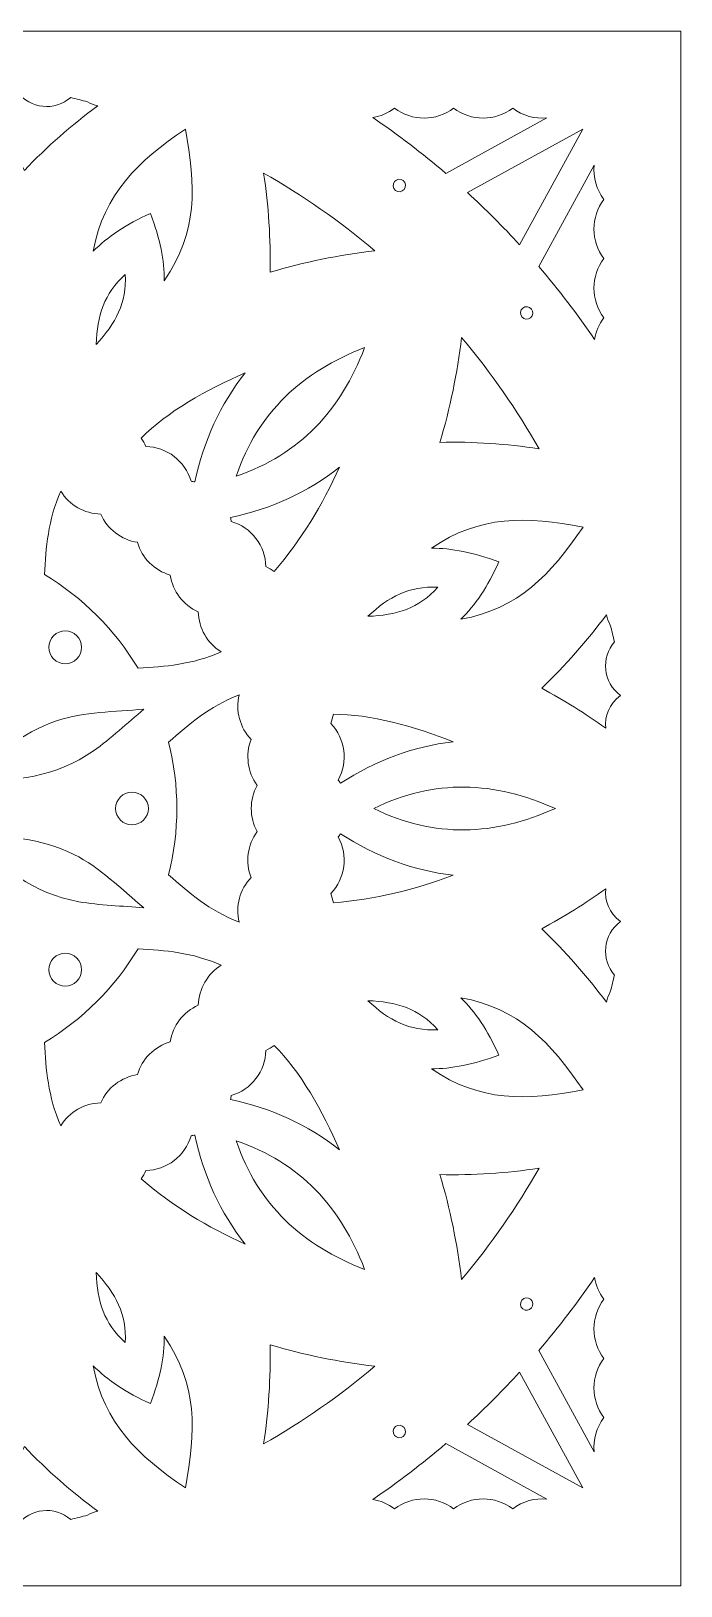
# Model space of a CAD drawing. Header units: millimetres. Extents: x -329 to 329, y -329 to 329.
# Drawn here: x -210.8 to -125.8, y -101.6 to 101.6 of the extents above; entities that cross this region are included whole.
import ezdxf

# ---------------------------------------------------------------- set-up
doc = ezdxf.new("R2010")
doc.units = ezdxf.units.MM
doc.header["$MEASUREMENT"] = 0
doc.layers.add('layer 1', color=7, linetype='Continuous')

msp = doc.modelspace()

# ---------------------------------------------------------------- linework, layer by layer
at = {"layer": 'layer 1', "color": 250, "lineweight": 9}
for points, knots in [([(-125.7564, 101.6), (-125.7564, 101.6), (-328.9564, 101.6), (-328.9564, 101.6), (-328.9564, 101.6), (-328.9564, 101.6), (-328.9564, -101.6), (-328.9564, -101.6), (-328.9564, -101.6), (-328.9564, -101.6), (-125.7564, -101.6), (-125.7564, -101.6), (-125.7564, -101.6), (-125.7564, -101.6), (-125.7564, 101.6), (-125.7564, 101.6)], [0, 0, 0, 0, 0.2, 0.2, 0.2, 0.2, 0.4, 0.4, 0.4, 0.4, 0.6, 0.6, 0.6, 0.6, 1, 1, 1, 1]), ([(-211.6391, 83.3863), (-213.1985, 86.295), (-214.9513, 89.0867), (-216.8602, 91.769), (-216.8602, 91.769), (-215.3082, 91.6165), (-213.674, 92.1976), (-212.5747, 93.707), (-212.5747, 93.707), (-210.886, 91.3883), (-207.6309, 91.1217), (-205.582, 92.9073), (-205.582, 92.9073), (-204.8438, 92.735), (-204.1089, 92.554), (-203.3774, 92.3647), (-203.3774, 92.3647), (-202.9527, 92.1185), (-202.5015, 91.9487), (-202.0401, 91.85), (-202.0401, 91.85), (-205.4662, 89.3041), (-208.6835, 86.4933), (-211.6391, 83.3863)], [0, 0, 0, 0, 0.14285714, 0.14285714, 0.14285714, 0.14285714, 0.28571429, 0.28571429, 0.28571429, 0.28571429, 0.42857143, 0.42857143, 0.42857143, 0.42857143, 0.57142857, 0.57142857, 0.57142857, 0.57142857, 0.71428571, 0.71428571, 0.71428571, 0.71428571, 1, 1, 1, 1]), ([(-156.5145, 83.0036), (-159.5913, 85.6356), (-162.7798, 88.0684), (-166.0632, 90.3025), (-166.0632, 90.3025), (-165.0444, 90.4653), (-164.0592, 90.8766), (-163.2098, 91.5363), (-163.2098, 91.5363), (-160.9547, 89.7845), (-157.741, 89.7843), (-155.4858, 91.5361), (-155.4858, 91.5361), (-153.2307, 89.7844), (-150.0171, 89.7846), (-147.7617, 91.5361), (-147.7617, 91.5361), (-146.463, 90.5273), (-144.8462, 90.0995), (-143.2777, 90.2526), (-143.2777, 90.2526), (-143.2777, 90.2526), (-156.5145, 83.0036), (-156.5145, 83.0036)], [0, 0, 0, 0, 0.14285714, 0.14285714, 0.14285714, 0.14285714, 0.28571429, 0.28571429, 0.28571429, 0.28571429, 0.42857143, 0.42857143, 0.42857143, 0.42857143, 0.57142857, 0.57142857, 0.57142857, 0.57142857, 0.71428571, 0.71428571, 0.71428571, 0.71428571, 1, 1, 1, 1]), ([(-202.6317, 72.8271), (-201.2343, 80.3831), (-196.8267, 84.5443), (-190.5762, 88.7961), (-190.5762, 88.7961), (-189.1631, 81.3708), (-188.9888, 75.3102), (-193.3431, 68.9801), (-193.3431, 68.9801), (-193.3221, 71.5854), (-193.8908, 74.4798), (-195.1382, 77.7814), (-195.1382, 77.7814), (-198.3552, 76.3287), (-200.8042, 74.684), (-202.6317, 72.8271)], [0, 0, 0, 0, 0.2, 0.2, 0.2, 0.2, 0.4, 0.4, 0.4, 0.4, 0.6, 0.6, 0.6, 0.6, 1, 1, 1, 1]), ([(-146.8582, 73.6714), (-149.0259, 76.0366), (-151.3203, 78.331), (-153.6855, 80.4986), (-153.6855, 80.4986), (-153.6855, 80.4986), (-138.5928, 88.7639), (-138.5928, 88.7639), (-138.5928, 88.7639), (-138.5928, 88.7639), (-146.8582, 73.6714), (-146.8582, 73.6714)], [0, 0, 0, 0, 0.25, 0.25, 0.25, 0.25, 0.5, 0.5, 0.5, 0.5, 1, 1, 1, 1]), ([(-137.0543, 61.2936), (-139.2884, 64.577), (-141.7213, 67.7656), (-144.3532, 70.8424), (-144.3532, 70.8424), (-144.3532, 70.8424), (-137.1042, 84.0791), (-137.1042, 84.0791), (-137.1042, 84.0791), (-137.2574, 82.5107), (-136.8296, 80.8939), (-135.8207, 79.5951), (-135.8207, 79.5951), (-137.5724, 77.3399), (-137.5724, 74.1262), (-135.8207, 71.871), (-135.8207, 71.871), (-137.5725, 69.6159), (-137.5723, 66.4021), (-135.8206, 64.147), (-135.8206, 64.147), (-136.4803, 63.2976), (-136.8915, 62.3124), (-137.0543, 61.2936)], [0, 0, 0, 0, 0.14285714, 0.14285714, 0.14285714, 0.14285714, 0.28571429, 0.28571429, 0.28571429, 0.28571429, 0.42857143, 0.42857143, 0.42857143, 0.42857143, 0.57142857, 0.57142857, 0.57142857, 0.57142857, 0.71428571, 0.71428571, 0.71428571, 0.71428571, 1, 1, 1, 1]), ([(-179.5078, 70.0771), (-179.3993, 74.4287), (-179.697, 78.7551), (-180.3389, 83.0407), (-180.3389, 83.0407), (-175.2636, 80.1633), (-170.3961, 76.7835), (-165.8085, 72.9018), (-165.8085, 72.9018), (-170.4434, 72.3407), (-175.03, 71.4294), (-179.5078, 70.0771)], [0, 0, 0, 0, 0.25, 0.25, 0.25, 0.25, 0.5, 0.5, 0.5, 0.5, 1, 1, 1, 1]), ([(-163.2269, 81.9281), (-162.9476, 82.2792), (-162.4359, 82.3375), (-162.0849, 82.0583), (-162.0849, 82.0583), (-161.7338, 81.7791), (-161.6755, 81.2673), (-161.9546, 80.9163), (-161.9546, 80.9163), (-162.2339, 80.565), (-162.7457, 80.5067), (-163.0967, 80.786), (-163.0967, 80.786), (-163.4479, 81.0653), (-163.5062, 81.577), (-163.2269, 81.9281)], [0, 0, 0, 0, 0.2, 0.2, 0.2, 0.2, 0.4, 0.4, 0.4, 0.4, 0.6, 0.6, 0.6, 0.6, 1, 1, 1, 1]), ([(-202.2355, 60.648), (-202.1074, 64.3921), (-201.2168, 67.2994), (-198.4418, 69.8064), (-198.4418, 69.8064), (-198.2525, 66.072), (-199.6788, 63.3855), (-202.2355, 60.648)], [0, 0, 0, 0, 0.33333333, 0.33333333, 0.33333333, 0.33333333, 1, 1, 1, 1]), ([(-146.4407, 65.4022), (-146.0896, 65.6814), (-145.5778, 65.623), (-145.2986, 65.2721), (-145.2986, 65.2721), (-145.0194, 64.921), (-145.0778, 64.4091), (-145.4287, 64.1299), (-145.4287, 64.1299), (-145.7798, 63.8507), (-146.2917, 63.909), (-146.5709, 64.2601), (-146.5709, 64.2601), (-146.8501, 64.6112), (-146.7917, 65.123), (-146.4407, 65.4022)], [0, 0, 0, 0, 0.2, 0.2, 0.2, 0.2, 0.4, 0.4, 0.4, 0.4, 0.6, 0.6, 0.6, 0.6, 1, 1, 1, 1]), ([(-157.2797, 47.8488), (-155.9275, 52.3267), (-155.0161, 56.9134), (-154.4551, 61.5483), (-154.4551, 61.5483), (-150.5732, 56.9607), (-147.1935, 52.0931), (-144.3162, 47.0178), (-144.3162, 47.0178), (-148.6017, 47.6597), (-152.9281, 47.9575), (-157.2797, 47.8488)], [0, 0, 0, 0, 0.25, 0.25, 0.25, 0.25, 0.5, 0.5, 0.5, 0.5, 1, 1, 1, 1]), ([(-183.9203, 43.4366), (-181.1043, 51.7596), (-175.2639, 57.136), (-167.1294, 60.2271), (-167.1294, 60.2271), (-170.2203, 52.0922), (-175.5969, 46.2523), (-183.9203, 43.4366)], [0, 0, 0, 0, 0.33333333, 0.33333333, 0.33333333, 0.33333333, 1, 1, 1, 1]), ([(-196.3715, 48.4068), (-192.961, 51.8501), (-187.7988, 54.7398), (-182.7487, 56.9247), (-182.7487, 56.9247), (-186.026, 52.8332), (-188.18, 48.0059), (-189.3334, 42.6758), (-189.3334, 42.6758), (-189.5001, 42.7163), (-189.6694, 42.75), (-189.8409, 42.7766), (-189.8409, 42.7766), (-190.6051, 45.4036), (-193.0131, 47.2512), (-195.7482, 47.3091), (-195.7482, 47.3091), (-195.9195, 47.6966), (-196.1287, 48.0642), (-196.3715, 48.4068)], [0, 0, 0, 0, 0.16666667, 0.16666667, 0.16666667, 0.16666667, 0.33333333, 0.33333333, 0.33333333, 0.33333333, 0.5, 0.5, 0.5, 0.5, 0.66666667, 0.66666667, 0.66666667, 0.66666667, 1, 1, 1, 1]), ([(-184.5801, 37.5159), (-184.6068, 37.6874), (-184.6405, 37.8568), (-184.6809, 38.0235), (-184.6809, 38.0235), (-179.3511, 39.1769), (-174.5238, 41.3306), (-170.4323, 44.6076), (-170.4323, 44.6076), (-172.6025, 39.6968), (-175.4338, 35.1109), (-178.9501, 30.9853), (-178.9501, 30.9853), (-179.2927, 31.2282), (-179.6603, 31.4374), (-180.0477, 31.6086), (-180.0477, 31.6086), (-180.1055, 34.3438), (-181.9533, 36.7518), (-184.5801, 37.5159)], [0, 0, 0, 0, 0.16666667, 0.16666667, 0.16666667, 0.16666667, 0.33333333, 0.33333333, 0.33333333, 0.33333333, 0.5, 0.5, 0.5, 0.5, 0.66666667, 0.66666667, 0.66666667, 0.66666667, 1, 1, 1, 1]), ([(-196.7736, 18.3353), (-199.7716, 23.3532), (-204.0031, 27.5848), (-209.021, 30.5828), (-209.021, 30.5828), (-208.7988, 34.1198), (-208.5669, 37.6208), (-206.8833, 41.4815), (-206.8833, 41.4815), (-205.7679, 39.6683), (-203.7808, 38.5239), (-201.6519, 38.4706), (-201.6519, 38.4706), (-200.7863, 36.5162), (-198.9631, 35.1167), (-196.8517, 34.786), (-196.8517, 34.786), (-196.2507, 32.7295), (-194.6287, 31.1072), (-192.5723, 30.5055), (-192.5723, 30.5055), (-192.2457, 28.3862), (-190.8505, 26.5679), (-188.8883, 25.7036), (-188.8883, 25.7036), (-188.8416, 23.5651), (-187.7023, 21.5862), (-185.8777, 20.4718), (-185.8777, 20.4718), (-189.7374, 18.7893), (-193.2374, 18.5574), (-196.7736, 18.3353)], [0, 0, 0, 0, 0.11111111, 0.11111111, 0.11111111, 0.11111111, 0.22222222, 0.22222222, 0.22222222, 0.22222222, 0.33333333, 0.33333333, 0.33333333, 0.33333333, 0.44444444, 0.44444444, 0.44444444, 0.44444444, 0.55555556, 0.55555556, 0.55555556, 0.55555556, 0.66666667, 0.66666667, 0.66666667, 0.66666667, 0.77777778, 0.77777778, 0.77777778, 0.77777778, 1, 1, 1, 1]), ([(-158.3769, 34.0135), (-152.0459, 38.3683), (-145.9868, 38.1941), (-138.5605, 36.7807), (-138.5605, 36.7807), (-142.8118, 30.5311), (-146.974, 26.1224), (-154.529, 24.7253), (-154.529, 24.7253), (-152.672, 26.5527), (-151.0275, 29.0014), (-149.575, 32.2181), (-149.575, 32.2181), (-152.8769, 33.4656), (-155.7716, 34.0343), (-158.3769, 34.0135)], [0, 0, 0, 0, 0.2, 0.2, 0.2, 0.2, 0.4, 0.4, 0.4, 0.4, 0.6, 0.6, 0.6, 0.6, 1, 1, 1, 1]), ([(-166.7086, 25.1214), (-163.9706, 27.6783), (-161.285, 29.1043), (-157.5501, 28.9149), (-157.5501, 28.9149), (-160.0569, 26.1404), (-162.9651, 25.2493), (-166.7086, 25.1214)], [0, 0, 0, 0, 0.33333333, 0.33333333, 0.33333333, 0.33333333, 1, 1, 1, 1]), ([(-135.5873, 10.4965), (-138.2695, 12.4056), (-141.0612, 14.1584), (-143.9699, 15.7176), (-143.9699, 15.7176), (-140.863, 18.6733), (-138.0523, 21.8904), (-135.5061, 25.3166), (-135.5061, 25.3166), (-135.4075, 24.8553), (-135.2377, 24.404), (-134.9915, 23.9794), (-134.9915, 23.9794), (-134.8021, 23.2479), (-134.6212, 22.513), (-134.4489, 21.7749), (-134.4489, 21.7749), (-136.2346, 19.7259), (-135.9681, 16.4709), (-133.6493, 14.7821), (-133.6493, 14.7821), (-135.1588, 13.6828), (-135.7399, 12.0485), (-135.5873, 10.4965)], [0, 0, 0, 0, 0.14285714, 0.14285714, 0.14285714, 0.14285714, 0.28571429, 0.28571429, 0.28571429, 0.28571429, 0.42857143, 0.42857143, 0.42857143, 0.42857143, 0.57142857, 0.57142857, 0.57142857, 0.57142857, 0.71428571, 0.71428571, 0.71428571, 0.71428571, 1, 1, 1, 1]), ([(-207.8101, 19.5465), (-208.6445, 20.3808), (-208.6446, 21.7476), (-207.8101, 22.5819), (-207.8101, 22.5819), (-206.9756, 23.4162), (-205.6092, 23.4162), (-204.7748, 22.5818), (-204.7748, 22.5818), (-203.9404, 21.7475), (-203.9404, 20.381), (-204.7747, 19.5465), (-204.7747, 19.5465), (-205.609, 18.712), (-206.9758, 18.7121), (-207.8101, 19.5465)], [0, 0, 0, 0, 0.2, 0.2, 0.2, 0.2, 0.4, 0.4, 0.4, 0.4, 0.6, 0.6, 0.6, 0.6, 1, 1, 1, 1]), ([(-192.7661, -8.6606), (-191.3379, -2.9926), (-191.3378, 2.9918), (-192.766, 8.6599), (-192.766, 8.6599), (-190.1078, 11.0038), (-187.4684, 13.3154), (-183.5479, 14.8548), (-183.5479, 14.8548), (-184.0414, 12.784), (-183.4455, 10.5698), (-181.9778, 9.0267), (-181.9778, 9.0267), (-182.7477, 7.0327), (-182.4481, 4.7539), (-181.189, 3.0271), (-181.189, 3.0271), (-182.2182, 1.148), (-182.2184, -1.1461), (-181.1898, -3.0257), (-181.1898, -3.0257), (-182.4573, -4.7553), (-182.7565, -7.0276), (-181.9802, -9.0261), (-181.9802, -9.0261), (-183.4593, -10.5714), (-184.053, -12.7762), (-183.5508, -14.8544), (-183.5508, -14.8544), (-187.4698, -13.315), (-190.1085, -11.004), (-192.7661, -8.6606)], [0, 0, 0, 0, 0.11111111, 0.11111111, 0.11111111, 0.11111111, 0.22222222, 0.22222222, 0.22222222, 0.22222222, 0.33333333, 0.33333333, 0.33333333, 0.33333333, 0.44444444, 0.44444444, 0.44444444, 0.44444444, 0.55555556, 0.55555556, 0.55555556, 0.55555556, 0.66666667, 0.66666667, 0.66666667, 0.66666667, 0.77777778, 0.77777778, 0.77777778, 0.77777778, 1, 1, 1, 1]), ([(-218.7718, 3.5558), (-215.4286, 6.8686), (-212.0777, 9.8875), (-207.4169, 11.4536), (-207.4169, 11.4536), (-203.8084, 12.6662), (-199.7856, 12.6368), (-195.9988, 12.9887), (-195.9988, 12.9887), (-198.1691, 11.1874), (-200.3038, 9.1347), (-202.5925, 7.5383), (-202.5925, 7.5383), (-207.6204, 4.0315), (-212.8771, 3.5829), (-218.7718, 3.5558)], [0, 0, 0, 0, 0.2, 0.2, 0.2, 0.2, 0.4, 0.4, 0.4, 0.4, 0.6, 0.6, 0.6, 0.6, 1, 1, 1, 1]), ([(-170.5813, 3.7202), (-169.2642, 6.1181), (-169.6603, 9.1272), (-171.5534, 11.1022), (-171.5534, 11.1022), (-171.4006, 11.4974), (-171.2885, 11.9052), (-171.218, 12.3192), (-171.218, 12.3192), (-166.3716, 12.3424), (-160.678, 10.7355), (-155.5622, 8.7095), (-155.5622, 8.7095), (-160.7726, 8.1338), (-165.7093, 6.2434), (-170.2938, 3.29), (-170.2938, 3.29), (-170.383, 3.4365), (-170.4788, 3.5801), (-170.5813, 3.7202)], [0, 0, 0, 0, 0.16666667, 0.16666667, 0.16666667, 0.16666667, 0.33333333, 0.33333333, 0.33333333, 0.33333333, 0.5, 0.5, 0.5, 0.5, 0.66666667, 0.66666667, 0.66666667, 0.66666667, 1, 1, 1, 1]), ([(-199.7136, -0.0001), (-199.7136, 1.1798), (-198.7473, 2.1463), (-197.5672, 2.1462), (-197.5672, 2.1462), (-196.3873, 2.1463), (-195.4209, 1.1799), (-195.421, -0.0001), (-195.421, -0.0001), (-195.421, -1.1801), (-196.3874, -2.1463), (-197.5673, -2.1464), (-197.5673, -2.1464), (-198.7472, -2.1465), (-199.7137, -1.18), (-199.7136, -0.0001)], [0, 0, 0, 0, 0.2, 0.2, 0.2, 0.2, 0.4, 0.4, 0.4, 0.4, 0.6, 0.6, 0.6, 0.6, 1, 1, 1, 1]), ([(-165.928, 0.0004), (-158.0517, 3.8944), (-150.1203, 3.5663), (-142.1826, 0.0001), (-142.1826, 0.0001), (-150.1204, -3.5666), (-158.0516, -3.8942), (-165.928, 0.0004)], [0, 0, 0, 0, 0.33333333, 0.33333333, 0.33333333, 0.33333333, 1, 1, 1, 1]), ([(-218.7719, -3.5562), (-214.0654, -3.5777), (-209.5613, -3.8124), (-205.1582, -6.0008), (-205.1582, -6.0008), (-201.7491, -7.695), (-198.9254, -10.5602), (-195.9989, -12.9891), (-195.9989, -12.9891), (-198.8072, -12.7281), (-201.7682, -12.6702), (-204.5154, -12.1806), (-204.5154, -12.1806), (-210.5502, -11.1051), (-214.5845, -7.7052), (-218.7719, -3.5562)], [0, 0, 0, 0, 0.2, 0.2, 0.2, 0.2, 0.4, 0.4, 0.4, 0.4, 0.6, 0.6, 0.6, 0.6, 1, 1, 1, 1]), ([(-171.5534, -11.1017), (-169.6602, -9.1266), (-169.2642, -6.1174), (-170.5812, -3.7197), (-170.5812, -3.7197), (-170.4788, -3.5796), (-170.3829, -3.4359), (-170.2937, -3.2894), (-170.2937, -3.2894), (-165.7093, -6.2426), (-160.7729, -8.1332), (-155.5626, -8.7092), (-155.5626, -8.7092), (-160.5696, -10.647), (-165.8144, -11.8876), (-171.2181, -12.3185), (-171.2181, -12.3185), (-171.2885, -11.9045), (-171.4006, -11.4966), (-171.5534, -11.1017)], [0, 0, 0, 0, 0.16666667, 0.16666667, 0.16666667, 0.16666667, 0.33333333, 0.33333333, 0.33333333, 0.33333333, 0.5, 0.5, 0.5, 0.5, 0.66666667, 0.66666667, 0.66666667, 0.66666667, 1, 1, 1, 1]), ([(-143.97, -15.7176), (-141.0613, -14.1582), (-138.2696, -12.4054), (-135.5873, -10.4965), (-135.5873, -10.4965), (-135.7398, -12.0485), (-135.1587, -13.6827), (-133.6493, -14.782), (-133.6493, -14.782), (-135.968, -16.4707), (-136.2346, -19.7258), (-134.449, -21.7747), (-134.449, -21.7747), (-134.6213, -22.5129), (-134.8023, -23.2478), (-134.9916, -23.9793), (-134.9916, -23.9793), (-135.2378, -24.404), (-135.4076, -24.8552), (-135.5063, -25.3166), (-135.5063, -25.3166), (-138.0522, -21.8905), (-140.863, -18.6732), (-143.97, -15.7176)], [0, 0, 0, 0, 0.14285714, 0.14285714, 0.14285714, 0.14285714, 0.28571429, 0.28571429, 0.28571429, 0.28571429, 0.42857143, 0.42857143, 0.42857143, 0.42857143, 0.57142857, 0.57142857, 0.57142857, 0.57142857, 0.71428571, 0.71428571, 0.71428571, 0.71428571, 1, 1, 1, 1]), ([(-209.0214, -30.5833), (-204.0035, -27.5853), (-199.7719, -23.3538), (-196.7739, -18.336), (-196.7739, -18.336), (-193.2369, -18.5582), (-189.736, -18.79), (-185.8753, -20.4736), (-185.8753, -20.4736), (-187.6884, -21.589), (-188.8328, -23.5761), (-188.8861, -25.705), (-188.8861, -25.705), (-190.8405, -26.5706), (-192.24, -28.3938), (-192.5707, -30.5052), (-192.5707, -30.5052), (-194.6272, -31.1062), (-196.2495, -32.7282), (-196.8512, -34.7846), (-196.8512, -34.7846), (-198.9705, -35.1112), (-200.7888, -36.5064), (-201.6531, -38.4686), (-201.6531, -38.4686), (-203.7916, -38.5153), (-205.7705, -39.6546), (-206.8849, -41.4792), (-206.8849, -41.4792), (-208.5674, -37.6195), (-208.7993, -34.1195), (-209.0214, -30.5833)], [0, 0, 0, 0, 0.11111111, 0.11111111, 0.11111111, 0.11111111, 0.22222222, 0.22222222, 0.22222222, 0.22222222, 0.33333333, 0.33333333, 0.33333333, 0.33333333, 0.44444444, 0.44444444, 0.44444444, 0.44444444, 0.55555556, 0.55555556, 0.55555556, 0.55555556, 0.66666667, 0.66666667, 0.66666667, 0.66666667, 0.77777778, 0.77777778, 0.77777778, 0.77777778, 1, 1, 1, 1]), ([(-207.8101, -22.582), (-208.6446, -21.7477), (-208.6444, -20.3811), (-207.8101, -19.5468), (-207.8101, -19.5468), (-206.9758, -18.7124), (-205.6091, -18.7124), (-204.7747, -19.5467), (-204.7747, -19.5467), (-203.9403, -20.3812), (-203.9403, -21.7477), (-204.7747, -22.5821), (-204.7747, -22.5821), (-205.609, -23.4165), (-206.9758, -23.4165), (-207.8101, -22.582)], [0, 0, 0, 0, 0.2, 0.2, 0.2, 0.2, 0.4, 0.4, 0.4, 0.4, 0.6, 0.6, 0.6, 0.6, 1, 1, 1, 1]), ([(-157.55, -28.9146), (-161.2844, -29.1039), (-163.9709, -27.6776), (-166.7084, -25.1209), (-166.7084, -25.1209), (-162.9643, -25.249), (-160.057, -26.1396), (-157.55, -28.9146)], [0, 0, 0, 0, 0.33333333, 0.33333333, 0.33333333, 0.33333333, 1, 1, 1, 1]), ([(-158.3763, -34.0133), (-155.771, -34.0343), (-152.8766, -33.4656), (-149.575, -32.2182), (-149.575, -32.2182), (-151.0277, -29.0012), (-152.6724, -26.5522), (-154.5293, -24.7247), (-154.5293, -24.7247), (-146.9733, -26.1221), (-142.8121, -30.5297), (-138.5603, -36.7802), (-138.5603, -36.7802), (-145.9856, -38.1933), (-152.0462, -38.3676), (-158.3763, -34.0133)], [0, 0, 0, 0, 0.2, 0.2, 0.2, 0.2, 0.4, 0.4, 0.4, 0.4, 0.6, 0.6, 0.6, 0.6, 1, 1, 1, 1]), ([(-184.5798, -37.5155), (-181.9528, -36.7513), (-180.1052, -34.3433), (-180.0473, -31.6082), (-180.0473, -31.6082), (-179.6598, -31.4369), (-179.2922, -31.2277), (-178.9496, -30.9849), (-178.9496, -30.9849), (-175.5063, -34.3954), (-172.6166, -39.5576), (-170.4317, -44.6077), (-170.4317, -44.6077), (-174.5232, -41.3304), (-179.3505, -39.1764), (-184.6806, -38.023), (-184.6806, -38.023), (-184.6401, -37.8563), (-184.6064, -37.687), (-184.5798, -37.5155)], [0, 0, 0, 0, 0.16666667, 0.16666667, 0.16666667, 0.16666667, 0.33333333, 0.33333333, 0.33333333, 0.33333333, 0.5, 0.5, 0.5, 0.5, 0.66666667, 0.66666667, 0.66666667, 0.66666667, 1, 1, 1, 1]), ([(-195.7478, -47.3087), (-193.0126, -47.2509), (-190.6046, -45.4031), (-189.8405, -42.7763), (-189.8405, -42.7763), (-189.669, -42.7496), (-189.4996, -42.7159), (-189.3329, -42.6755), (-189.3329, -42.6755), (-188.1795, -48.0053), (-186.0258, -52.8326), (-182.7488, -56.9241), (-182.7488, -56.9241), (-187.6596, -54.7539), (-192.2455, -51.9226), (-196.3711, -48.4063), (-196.3711, -48.4063), (-196.1282, -48.0637), (-195.919, -47.6961), (-195.7478, -47.3087)], [0, 0, 0, 0, 0.16666667, 0.16666667, 0.16666667, 0.16666667, 0.33333333, 0.33333333, 0.33333333, 0.33333333, 0.5, 0.5, 0.5, 0.5, 0.66666667, 0.66666667, 0.66666667, 0.66666667, 1, 1, 1, 1]), ([(-167.1293, -60.227), (-175.2642, -57.1361), (-181.1041, -51.7595), (-183.9198, -43.4361), (-183.9198, -43.4361), (-175.5968, -46.2521), (-170.2204, -52.0925), (-167.1293, -60.227)], [0, 0, 0, 0, 0.33333333, 0.33333333, 0.33333333, 0.33333333, 1, 1, 1, 1]), ([(-154.4546, -61.5479), (-155.0157, -56.913), (-155.927, -52.3264), (-157.2793, -47.8486), (-157.2793, -47.8486), (-152.9277, -47.9571), (-148.6013, -47.6594), (-144.3157, -47.0175), (-144.3157, -47.0175), (-147.1931, -52.0928), (-150.5729, -56.9603), (-154.4546, -61.5479)], [0, 0, 0, 0, 0.25, 0.25, 0.25, 0.25, 0.5, 0.5, 0.5, 0.5, 1, 1, 1, 1]), ([(-198.4415, -69.8063), (-201.216, -67.2995), (-202.1071, -64.3913), (-202.235, -60.6478), (-202.235, -60.6478), (-199.6781, -63.3858), (-198.2521, -66.0714), (-198.4415, -69.8063)], [0, 0, 0, 0, 0.33333333, 0.33333333, 0.33333333, 0.33333333, 1, 1, 1, 1]), ([(-137.1038, -84.0787), (-137.1038, -84.0787), (-144.3528, -70.8419), (-144.3528, -70.8419), (-144.3528, -70.8419), (-141.7208, -67.7651), (-139.288, -64.5766), (-137.0539, -61.2932), (-137.0539, -61.2932), (-136.8911, -62.312), (-136.4798, -63.2972), (-135.8201, -64.1466), (-135.8201, -64.1466), (-137.5719, -66.4017), (-137.5721, -69.6154), (-135.8203, -71.8706), (-135.8203, -71.8706), (-137.572, -74.1257), (-137.5718, -77.3393), (-135.8203, -79.5947), (-135.8203, -79.5947), (-136.8291, -80.8934), (-137.2569, -82.5102), (-137.1038, -84.0787)], [0, 0, 0, 0, 0.14285714, 0.14285714, 0.14285714, 0.14285714, 0.28571429, 0.28571429, 0.28571429, 0.28571429, 0.42857143, 0.42857143, 0.42857143, 0.42857143, 0.57142857, 0.57142857, 0.57142857, 0.57142857, 0.71428571, 0.71428571, 0.71428571, 0.71428571, 1, 1, 1, 1]), ([(-146.5704, -64.2597), (-146.2911, -63.9085), (-145.7794, -63.8502), (-145.4283, -64.1295), (-145.4283, -64.1295), (-145.0772, -64.4088), (-145.0189, -64.9205), (-145.2981, -65.2715), (-145.2981, -65.2715), (-145.5773, -65.6226), (-146.0891, -65.6809), (-146.4401, -65.4018), (-146.4401, -65.4018), (-146.7914, -65.1225), (-146.8497, -64.6107), (-146.5704, -64.2597)], [0, 0, 0, 0, 0.2, 0.2, 0.2, 0.2, 0.4, 0.4, 0.4, 0.4, 0.6, 0.6, 0.6, 0.6, 1, 1, 1, 1]), ([(-195.1383, -77.7814), (-193.8908, -74.4795), (-193.3221, -71.5848), (-193.3429, -68.9795), (-193.3429, -68.9795), (-188.9881, -75.3105), (-189.1623, -81.3696), (-190.5757, -88.7959), (-190.5757, -88.7959), (-196.8253, -84.5446), (-201.234, -80.3824), (-202.6311, -72.8274), (-202.6311, -72.8274), (-200.8037, -74.6844), (-198.355, -76.3289), (-195.1383, -77.7814)], [0, 0, 0, 0, 0.2, 0.2, 0.2, 0.2, 0.4, 0.4, 0.4, 0.4, 0.6, 0.6, 0.6, 0.6, 1, 1, 1, 1]), ([(-179.5076, -70.0767), (-175.0297, -71.4289), (-170.443, -72.3403), (-165.8081, -72.9013), (-165.8081, -72.9013), (-170.3957, -76.7832), (-175.2633, -80.1629), (-180.3386, -83.0402), (-180.3386, -83.0402), (-179.6967, -78.7547), (-179.3989, -74.4283), (-179.5076, -70.0767)], [0, 0, 0, 0, 0.25, 0.25, 0.25, 0.25, 0.5, 0.5, 0.5, 0.5, 1, 1, 1, 1]), ([(-153.685, -80.4982), (-151.3198, -78.3305), (-149.0254, -76.0361), (-146.8578, -73.6709), (-146.8578, -73.6709), (-146.8578, -73.6709), (-138.5925, -88.7636), (-138.5925, -88.7636), (-138.5925, -88.7636), (-138.5925, -88.7636), (-153.685, -80.4982), (-153.685, -80.4982)], [0, 0, 0, 0, 0.25, 0.25, 0.25, 0.25, 0.5, 0.5, 0.5, 0.5, 1, 1, 1, 1]), ([(-163.0963, -80.7855), (-162.7452, -80.5063), (-162.2334, -80.5647), (-161.9542, -80.9157), (-161.9542, -80.9157), (-161.675, -81.2668), (-161.7334, -81.7786), (-162.0843, -82.0578), (-162.0843, -82.0578), (-162.4354, -82.337), (-162.9473, -82.2786), (-163.2265, -81.9277), (-163.2265, -81.9277), (-163.5057, -81.5766), (-163.4474, -81.0647), (-163.0963, -80.7855)], [0, 0, 0, 0, 0.2, 0.2, 0.2, 0.2, 0.4, 0.4, 0.4, 0.4, 0.6, 0.6, 0.6, 0.6, 1, 1, 1, 1]), ([(-166.0628, -90.3021), (-162.7794, -88.068), (-159.5908, -85.6351), (-156.514, -83.0032), (-156.514, -83.0032), (-156.514, -83.0032), (-143.2773, -90.2522), (-143.2773, -90.2522), (-143.2773, -90.2522), (-144.8457, -90.099), (-146.4625, -90.5268), (-147.7613, -91.5357), (-147.7613, -91.5357), (-150.0165, -89.784), (-153.2302, -89.784), (-155.4854, -91.5357), (-155.4854, -91.5357), (-157.7405, -89.7839), (-160.9543, -89.7841), (-163.2094, -91.5358), (-163.2094, -91.5358), (-164.0588, -90.8761), (-165.044, -90.4649), (-166.0628, -90.3021)], [0, 0, 0, 0, 0.14285714, 0.14285714, 0.14285714, 0.14285714, 0.28571429, 0.28571429, 0.28571429, 0.28571429, 0.42857143, 0.42857143, 0.42857143, 0.42857143, 0.57142857, 0.57142857, 0.57142857, 0.57142857, 0.71428571, 0.71428571, 0.71428571, 0.71428571, 1, 1, 1, 1]), ([(-216.8598, -91.7694), (-214.9507, -89.0873), (-213.1979, -86.2955), (-211.6387, -83.3868), (-211.6387, -83.3868), (-208.683, -86.4937), (-205.4659, -89.3044), (-202.0397, -91.8506), (-202.0397, -91.8506), (-202.501, -91.9492), (-202.9523, -92.119), (-203.3769, -92.3652), (-203.3769, -92.3652), (-204.1084, -92.5546), (-204.8433, -92.7355), (-205.5814, -92.9078), (-205.5814, -92.9078), (-207.6304, -91.1221), (-210.8854, -91.3886), (-212.5742, -93.7074), (-212.5742, -93.7074), (-213.6735, -92.1979), (-215.3078, -91.6168), (-216.8598, -91.7694)], [0, 0, 0, 0, 0.14285714, 0.14285714, 0.14285714, 0.14285714, 0.28571429, 0.28571429, 0.28571429, 0.28571429, 0.42857143, 0.42857143, 0.42857143, 0.42857143, 0.57142857, 0.57142857, 0.57142857, 0.57142857, 0.71428571, 0.71428571, 0.71428571, 0.71428571, 1, 1, 1, 1])]:
    msp.add_open_spline(points, degree=3, knots=knots, dxfattribs=at)

doc.saveas('drawing.dxf')
